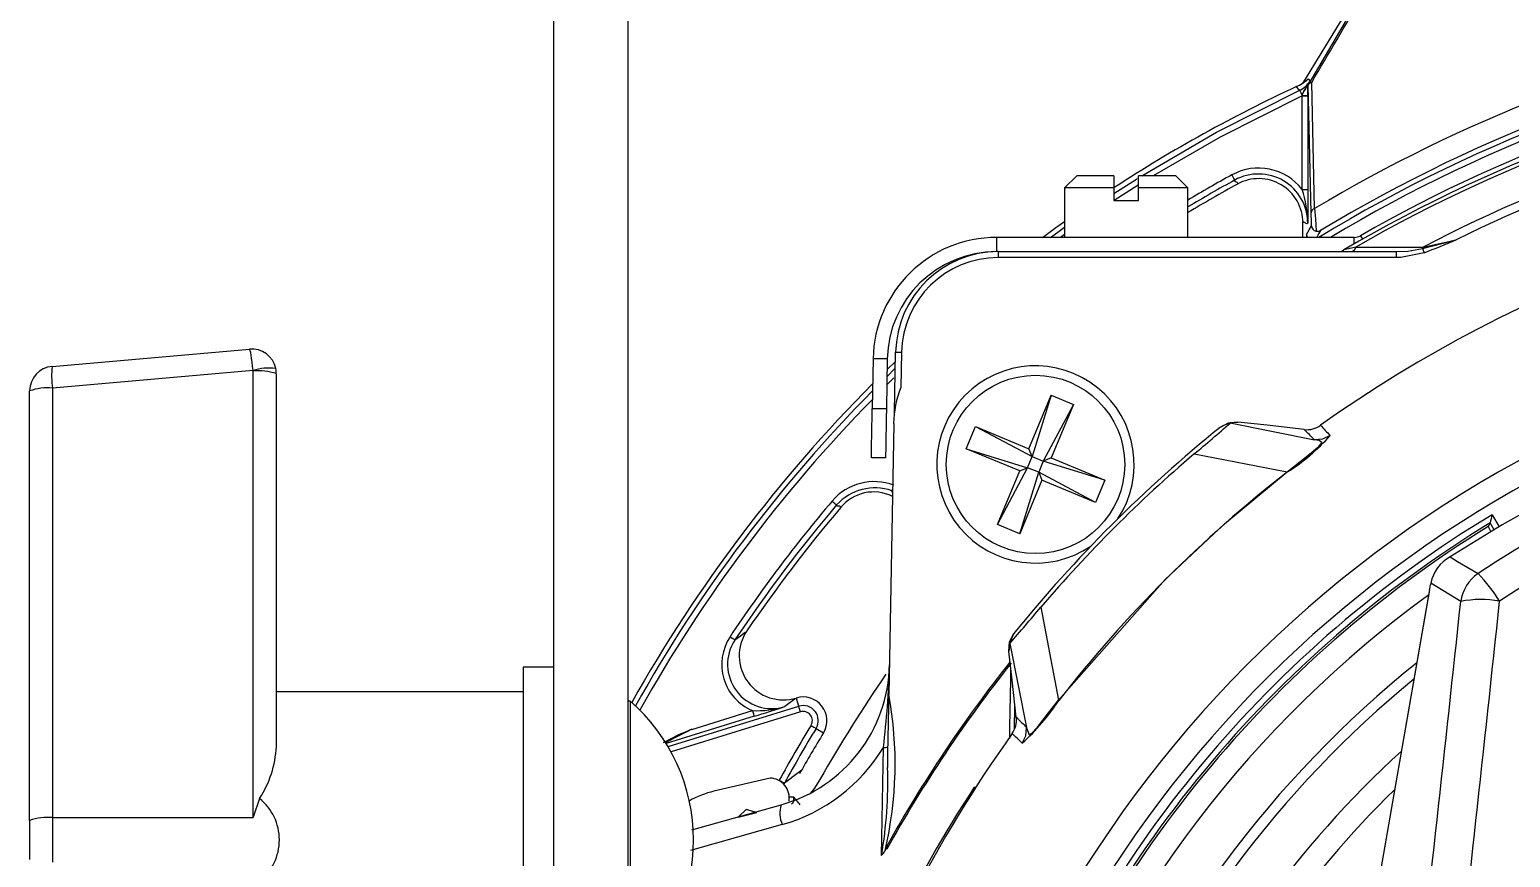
# Model space of a CAD drawing. Extents: x 6 to 134, y 1 to 99.
# Drawn here: x 123.631 to 127.382, y 46.921 to 49.02 of the extents above; entities that cross this region are included whole.
import ezdxf

# ---------------------------------------------------------------- set-up
doc = ezdxf.new("R2010")
doc.units = 0
doc.header["$MEASUREMENT"] = 0
doc.layers.add('OBJECT', color=7, linetype='CONTINUOUS')

msp = doc.modelspace()

# ---------------------------------------------------------------- linework, layer by layer
at = {"layer": 'OBJECT'}
for p, q in [((124.9586, 44.4969), (124.9586, 53.4695)), ((125.1466, 46.6531), (125.1466, 53.4695)), ((126.8562, 48.8829), (127.1222, 49.3222)), ((126.8697, 48.8791), (126.8688, 48.8794)), ((126.8693, 48.8945), (126.8743, 48.889)), ((126.8773, 48.5554), (126.8697, 48.8791)), ((126.8859, 48.5662), (126.8787, 48.8859)), ((126.854, 48.8518), (126.8543, 48.8526)), ((126.854, 48.8518), (126.869, 48.8518)), ((126.854, 48.6147), (126.854, 48.8518)), ((126.8543, 48.8526), (126.8568, 48.8596)), ((126.869, 48.8532), (126.869, 48.8518)), ((126.869, 48.8518), (126.869, 48.6147)), ((126.2834, 48.6492), (126.2524, 48.6182)), ((126.2524, 48.6182), (126.2524, 48.4929)), ((126.3776, 48.6182), (126.2524, 48.6182)), ((126.3776, 48.6492), (126.2834, 48.6492)), ((126.3776, 48.6492), (126.3776, 48.6182)), ((126.3776, 48.6182), (126.3776, 48.5867)), ((126.439, 48.6257), (126.3783, 48.5867)), ((126.5339, 48.6492), (126.4396, 48.6492)), ((126.4396, 48.6182), (126.4396, 48.6492)), ((126.4396, 48.5867), (126.4396, 48.6182)), ((126.5649, 48.6182), (126.4396, 48.6182)), ((126.5649, 48.6182), (126.5339, 48.6492)), ((126.5649, 48.4929), (126.5649, 48.6182)), ((126.3776, 48.5867), (126.4396, 48.5867)), ((126.854, 48.6147), (126.869, 48.6147)), ((126.8562, 48.4929), (126.8562, 48.5298)), ((126.0803, 48.4929), (126.0803, 48.4569)), ((126.9859, 48.4929), (126.0803, 48.4929)), ((126.2524, 48.5001), (126.2424, 48.4929)), ((126.9859, 48.4761), (126.9859, 48.4929)), ((127.0018, 48.4972), (127.0069, 48.4881)), ((126.0844, 48.4569), (126.0803, 48.4569)), ((126.0844, 48.4569), (126.0844, 48.4419)), ((126.0844, 48.4569), (127.0925, 48.4569)), ((127.0925, 48.4419), (126.0844, 48.4419)), ((127.0925, 48.4569), (127.0925, 48.4419)), ((123.6877, 48.1661), (124.1877, 48.2098)), ((125.7673, 48.1854), (125.7651, 48.0595)), ((125.8033, 48.1848), (125.7673, 48.1854)), ((125.8033, 48.1848), (125.8011, 48.0589)), ((125.8029, 48.1581), (125.8237, 48.1783)), ((125.8213, 48.0481), (125.8244, 48.2022)), ((125.8394, 48.2019), (125.8376, 48.1124)), ((124.1966, 48.1553), (123.6888, 48.1109)), ((124.1968, 47.0222), (124.1968, 48.1538)), ((124.2556, 48.1475), (124.2556, 47.2021)), ((125.8199, 48.1366), (125.8022, 48.1191)), ((125.8026, 48.1406), (125.8228, 48.1603)), ((123.6306, 47.0152), (123.6306, 48.1038)), ((123.6888, 48.1109), (123.6888, 47.0222)), ((126.1622, 47.9573), (126.2185, 48.0931)), ((126.2185, 48.0931), (126.1705, 47.9373)), ((126.2185, 48.0931), (126.2749, 48.0697)), ((125.7651, 48.0595), (125.8011, 48.0589)), ((126.2749, 48.0697), (126.1986, 47.9257)), ((126.2749, 48.0697), (126.2186, 47.9339)), ((125.8195, 48.0215), (125.8075, 47.3334)), ((126.6917, 48.025), (126.6723, 48.0225)), ((126.6723, 48.0225), (126.8854, 47.98)), ((126.0031, 47.9572), (126.0264, 48.0136)), ((126.0264, 48.0136), (126.1622, 47.9573)), ((126.0264, 48.0136), (126.1705, 47.9373)), ((126.8854, 47.98), (126.8854, 47.98)), ((126.1388, 47.9009), (126.0031, 47.9572)), ((126.0031, 47.9572), (126.1588, 47.9092)), ((126.1705, 47.9373), (126.1622, 47.9573)), ((126.5808, 47.9442), (126.8164, 47.8989)), ((125.799, 47.9339), (125.763, 47.9346)), ((126.0825, 47.7651), (126.1588, 47.9092)), ((126.1388, 47.9009), (126.1588, 47.9092)), ((126.1588, 47.9092), (126.1705, 47.9373)), ((126.1869, 47.8975), (126.1588, 47.9092)), ((126.1705, 47.9373), (126.1986, 47.9257)), ((126.1986, 47.9257), (126.1869, 47.8975)), ((126.2186, 47.9339), (126.1986, 47.9257)), ((126.3543, 47.8776), (126.1986, 47.9257)), ((126.2186, 47.9339), (126.3543, 47.8776)), ((126.0825, 47.7651), (126.1388, 47.9009)), ((126.1389, 47.7418), (126.1869, 47.8975)), ((126.1952, 47.8776), (126.1389, 47.7418)), ((126.1869, 47.8975), (126.1952, 47.8776)), ((126.331, 47.8213), (126.1869, 47.8975)), ((126.331, 47.8213), (126.1952, 47.8776)), ((126.3543, 47.8776), (126.331, 47.8213)), ((125.8147, 47.8507), (125.8165, 47.8501)), ((127.3355, 47.7901), (127.3532, 47.7594)), ((126.1389, 47.7418), (126.0825, 47.7651)), ((127.3302, 47.7693), (127.3302, 47.7693)), ((127.3404, 47.7515), (127.3302, 47.7693)), ((127.1801, 47.6167), (127.1794, 47.6123)), ((127.2559, 47.57), (127.1801, 47.6167)), ((127.1772, 47.6001), (126.991, 46.5343)), ((127.1772, 47.5996), (126.991, 46.5338)), ((127.1772, 47.6001), (127.1772, 47.5996)), ((126.1919, 47.5553), (126.2372, 47.3197)), ((126.1137, 47.4638), (126.1111, 47.4444)), ((126.1137, 47.4638), (126.1561, 47.2507)), ((126.1136, 47.416), (126.1137, 47.4212)), ((126.1143, 47.416), (126.1136, 47.416)), ((124.9586, 47.4033), (124.8806, 47.4033)), ((124.8806, 47.4033), (124.8806, 46.5283)), ((124.8806, 47.3408), (124.2556, 47.3408)), ((125.1516, 47.3178), (125.1466, 47.3178)), ((125.1516, 47.3178), (125.1516, 46.6138)), ((125.2479, 47.2024), (125.579, 47.3045)), ((125.579, 47.3045), (125.5731, 47.3238)), ((126.1257, 47.246), (126.1267, 47.3073)), ((125.4662, 47.2791), (125.2431, 47.2104)), ((125.5835, 47.2901), (125.2555, 47.1891)), ((125.3079, 47.246), (125.4617, 47.2935)), ((125.6229, 47.2481), (125.6415, 47.2368)), ((126.1561, 47.2507), (126.1561, 47.2507)), ((125.7888, 46.9264), (125.7934, 47.2001)), ((125.5065, 47.1226), (125.3642, 47.089)), ((125.5428, 47.11), (125.5412, 47.1058)), ((126.0238, 47.0995), (126.0277, 47.0995)), ((125.3081, 46.9915), (125.5349, 47.055)), ((125.4461, 47.043), (125.4269, 47.0248)), ((125.4489, 47.0421), (125.4441, 47.041)), ((125.4682, 47.0363), (125.4461, 47.043)), ((125.5541, 47.0753), (125.5657, 47.0751)), ((123.6306, 47.0152), (123.6306, 46.9163)), ((123.6888, 47.0222), (124.1968, 47.0222)), ((125.4257, 47.0237), (125.4731, 47.0349)), ((125.8019, 46.9502), (125.8019, 46.9461)), ((125.8019, 46.9502), (125.8019, 46.9422)), ((125.8019, 46.9461), (125.8019, 46.9422))]:
    msp.add_line(p, q, dxfattribs=at)
at = {"layer": 'OBJECT', "flags": 128}
for points in [[(126.871, 48.881), (127.0006, 49.1022), (127.126, 49.3169)], [(126.4481, 48.6492), (126.6377, 48.7596), (126.8482, 48.8657)], [(126.854, 48.8518), (126.6466, 48.7474), (126.4766, 48.6492)], [(126.8482, 48.8657), (126.8469, 48.8671), (126.8411, 48.8736), (126.8397, 48.8752)], [(126.8482, 48.8657), (126.8484, 48.8654), (126.8487, 48.8646), (126.8493, 48.8634), (126.85, 48.8618), (126.8509, 48.8598), (126.852, 48.8576), (126.8531, 48.8552), (126.8543, 48.8526)], [(126.3776, 48.6042), (126.4344, 48.6406), (126.4364, 48.6418)], [(126.6902, 48.628), (126.6911, 48.6307), (126.69, 48.6322), (126.6873, 48.6333), (126.6844, 48.6344), (126.683, 48.6357), (126.6833, 48.6382)], [(126.869, 48.6147), (126.8689, 48.5841), (126.8685, 48.5291), (126.8685, 48.5287)], [(126.8778, 48.5226), (126.8778, 48.5305), (126.8773, 48.5554)], [(126.8859, 48.5662), (126.8878, 48.5388), (126.8896, 48.5097), (126.8897, 48.5088)], [(126.1962, 48.4929), (126.2303, 48.5178), (126.2524, 48.5336)], [(126.2169, 48.4929), (126.2389, 48.5089), (126.2524, 48.5185)], [(126.8685, 48.5287), (126.866, 48.5273), (126.8638, 48.5285), (126.8609, 48.5311), (126.8586, 48.5319), (126.8562, 48.5298)], [(126.8654, 48.5005), (126.8717, 48.5117), (126.8778, 48.5226)], [(126.8654, 48.5005), (126.8659, 48.4965), (126.8674, 48.4929)], [(126.9904, 48.4685), (127.0441, 48.4684), (127.1607, 48.4681)], [(127.1593, 48.4647), (127.2117, 48.4783), (127.24, 48.4858), (127.2419, 48.4863), (127.2437, 48.4868), (127.2443, 48.4869)], [(127.1607, 48.4681), (127.2334, 48.4845), (127.2443, 48.4869)], [(127.0925, 48.4569), (127.1222, 48.4583), (127.1593, 48.4647)], [(127.1635, 48.4536), (127.1041, 48.4422), (127.0925, 48.4419)], [(127.1593, 48.4647), (127.1597, 48.4637), (127.1602, 48.4625), (127.1607, 48.4612), (127.1612, 48.4598), (127.1617, 48.4583), (127.1623, 48.4568), (127.1629, 48.4552), (127.1635, 48.4536)], [(125.8244, 48.2022), (125.8247, 48.2022), (125.8256, 48.2022), (125.827, 48.2021), (125.8288, 48.2021), (125.8311, 48.2021), (125.8337, 48.202), (125.8365, 48.2019), (125.8394, 48.2019)], [(125.763, 47.9346), (125.763, 47.937), (125.7631, 47.9441), (125.7633, 47.9556), (125.7636, 47.9712), (125.7639, 47.9901), (125.7643, 48.0117), (125.7647, 48.0352), (125.7651, 48.0595)], [(125.8011, 48.0589), (125.8007, 48.0345), (125.8003, 48.0111), (125.7999, 47.9895), (125.7996, 47.9705), (125.7993, 47.955), (125.7991, 47.9434), (125.799, 47.9363), (125.799, 47.9339)], [(126.6472, 48.0121), (126.6681, 48.023), (126.6917, 48.025)], [(126.8594, 48.0059), (126.7655, 48.0166), (126.6917, 48.025)], [(126.8164, 47.8989), (126.8164, 47.8989), (126.8488, 47.9242), (126.8769, 47.9466), (126.8943, 47.9612), (126.8964, 47.9632), (126.9038, 47.9726), (126.9037, 47.9733), (126.8972, 47.9777), (126.8854, 47.98), (126.8854, 47.98)], [(126.9251, 47.9909), (126.9062, 47.9819), (126.8854, 47.98)], [(126.2372, 47.3197), (126.2372, 47.3197), (126.5075, 47.6261), (126.6577, 47.7673), (126.8164, 47.8989), (126.8164, 47.8989)], [(125.8166, 47.8556), (125.8163, 47.8549), (125.8156, 47.8532), (125.8151, 47.8519), (125.8148, 47.851), (125.8147, 47.8507)], [(125.8164, 47.8467), (125.8157, 47.8481), (125.8147, 47.8507)], [(127.4956, 47.8395), (127.3609, 47.7642), (127.2295, 47.6829)], [(125.6636, 47.8245), (125.6679, 47.8209), (125.6716, 47.8177), (125.6741, 47.8156), (125.675, 47.8148)], [(125.685, 47.8076), (125.6847, 47.8103), (125.6832, 47.8114), (125.6805, 47.8117), (125.6776, 47.8119), (125.6758, 47.8127), (125.675, 47.8148)], [(127.2295, 47.6829), (127.2482, 47.6718), (127.2999, 47.6408)], [(125.4175, 47.4725), (125.4316, 47.4832), (125.4437, 47.4924)], [(125.405, 47.4808), (125.4074, 47.4792), (125.4097, 47.4776), (125.4119, 47.4762), (125.4138, 47.475), (125.4153, 47.4739), (125.4165, 47.4732), (125.4172, 47.4727), (125.4175, 47.4725)], [(126.1111, 47.4444), (126.1131, 47.468), (126.124, 47.4889)], [(126.1302, 47.2767), (126.1195, 47.3706), (126.1111, 47.4444)], [(126.1144, 47.4154), (126.114, 47.4157), (126.1136, 47.416)], [(126.1135, 47.2229), (126.114, 47.2525), (126.116, 47.3711), (126.1164, 47.3978)], [(125.5695, 47.3227), (125.5576, 47.3139), (125.5438, 47.3036)], [(125.5835, 47.2901), (125.5826, 47.2929), (125.5818, 47.2956), (125.581, 47.298), (125.5804, 47.3002), (125.5798, 47.302), (125.5794, 47.3033), (125.5791, 47.3041), (125.579, 47.3045)], [(125.8042, 47.1489), (125.8043, 47.1505), (125.8048, 47.1838), (125.8069, 47.3034), (125.8075, 47.3334)], [(126.1561, 47.2507), (126.1561, 47.2507), (126.1563, 47.2501), (126.1628, 47.2324), (126.1703, 47.2369), (126.1729, 47.2396), (126.1864, 47.2553), (126.1898, 47.2595), (126.212, 47.2875), (126.2372, 47.3197), (126.2372, 47.3197)], [(125.4617, 47.2935), (125.4626, 47.2907), (125.4634, 47.288), (125.4642, 47.2856), (125.4648, 47.2834), (125.4654, 47.2816), (125.4658, 47.2803), (125.4661, 47.2794), (125.4662, 47.2791)], [(125.6101, 47.2559), (125.6126, 47.2544), (125.6149, 47.253), (125.6171, 47.2516), (125.6191, 47.2505), (125.6207, 47.2495), (125.6219, 47.2488), (125.6226, 47.2483), (125.6229, 47.2481)], [(126.1452, 47.211), (126.1542, 47.2299), (126.1561, 47.2507)], [(125.5297, 47.1172), (125.5323, 47.1158), (125.5347, 47.1145), (125.5369, 47.1132), (125.5389, 47.1121), (125.5406, 47.1112), (125.5418, 47.1106), (125.5426, 47.1101), (125.5428, 47.11)], [(125.5428, 47.11), (125.5773, 47.1363), (125.5865, 47.1433)], [(125.6326, 47.1185), (125.6187, 47.0968), (125.6088, 47.0838)], [(124.213, 47.0705), (124.1971, 47.0231), (124.1968, 47.0222)], [(125.5373, 47.0045), (125.424, 46.9725), (125.3049, 46.939)]]:
    msp.add_lwpolyline(points, dxfattribs=at)
at = {"layer": 'OBJECT'}
msp.add_circle((126.1787, 47.9174), 0.226, dxfattribs=at)
for centre, radius, start, end in [((-70.5682, 165.0665), 229.0921, 329.526847, 329.652922), ((128.8467, 45.2894), 3.8186, 101.4598, 120.8968), ((128.8467, 45.2894), 3.7503, 99.2082, 121.3276), ((128.8467, 45.2894), 3.7631, 99.2281, 121.1334), ((128.8467, 45.2894), 3.7353, 99.1849, 120.9476), ((128.8466, 45.2495), 3.7247, 99.0072, 120.4312), ((128.8466, 45.2495), 3.7159, 98.993, 119.9693), ((128.8461, 45.2769), 3.711, 99.0877, 119.8014), ((126.787, 48.9884), 0.1249, 294.9812, 311.2408), ((126.8229, 48.9201), 0.06, 294.9234, 328.8091), ((120.2905, 52.7926), 7.654, 329.07979, 329.33576), ((127.1871, 48.6718), 0.38, 146.8941, 150.3802), ((125.3109, 48.8539), 1.5581, 359.9734, 0.9346), ((126.8581, 48.8884), 0.0149, 321.1879, 330.1978), ((126.8811, 48.8736), 0.0125, 100.8526, 143.747), ((128.4207, 45.4814), 3.744, 114.9783, 123.0625), ((126.8577, 48.9509), 0.0983, 267.9736, 276.5731), ((128.8466, 45.2495), 3.6335, 98.8562, 117.646), ((128.8466, 45.2495), 3.6122, 98.82, 116.3325), ((126.7436, 48.5287), 0.1399, 37.8792, 118.8367), ((126.7436, 48.5287), 0.1249, 359.9904, 118.8368), ((128.4207, 45.4814), 3.6183, 118.8272, 120.8576), ((128.4207, 45.4814), 3.6033, 118.8271, 121.0002), ((128.4207, 45.4814), 3.591, 118.8087, 121.118), ((138.0827, 54.9303), 13.0206, 208.83146, 208.89745), ((126.7442, 48.5299), 0.112, 359.9891, 118.8196), ((128.8466, 45.2895), 3.35, 93.5142, 125.5044), ((126.5876, 48.5256), 0.2809, 0.6446, 18.4894), ((126.8896, 48.5544), 0.0123, 107.6992, 175.6326), ((126.8928, 48.5234), 0.015, 182.9721, 257.9742), ((126.8932, 48.5236), 0.0153, 256.809, 301.0805), ((133.9634, 44.5417), 8.1012, 150.66522, 150.80809), ((126.0803, 48.1799), 0.313, 90, 179), ((126.9169, 48.4946), 0.0519, 173.5222, 181.8659), ((126.8772, 48.4997), 0.0117, 188.3804, 203.8932), ((130.2126, 35.3524), 13.5061, 103.80247, 103.93503), ((126.9763, 48.4708), 0.0143, 284.196, 351.0933), ((126.9859, 48.5249), 0.032, 270, 299.8014), ((127.1283, 48.479), 0.0341, 335.274, 341.4684), ((123.5141, 57.4104), 9.6717, 292.16839, 292.68593), ((126.0803, 48.1799), 0.277, 90, 179), ((126.0844, 48.1969), 0.26, 90, 178.8389), ((126.0844, 48.1969), 0.245, 90, 178.8389), ((126.9449, 48.4869), 0.03, 270, 300.4312), ((128.8466, 45.2895), 3.0068, 93.8025, 160.2009), ((124.1931, 48.1475), 0.0625, 11.81, 95), ((128.8466, 45.2895), 2.9472, 93.9337, 159.5632), ((123.6931, 48.1038), 0.0625, 95, 180), ((123.9088, 48.1428), 0.2224, 173.9958, 188.2604), ((126.1787, 47.9174), 0.25, 326.7199, 304.1456), ((124.2358, 48.0391), 0.1227, 81.35, 108.6503), ((124.1893, 48.1538), 0.0075, 0, 11.81), ((124.212, 48.0164), 0.1382, 71.6167, 96.3313), ((124.1931, 48.1475), 0.0625, 0, 11.81), ((123.6751, 47.9802), 0.1313, 84.0377, 109.8053), ((128.4207, 45.4814), 3.744, 135.153, 150.6937), ((128.4207, 45.4814), 3.7317, 135.3496, 150.7372), ((126.0794, 48.0169), 0.26, 158.4466, 179), ((128.8461, 45.3377), 2.774, 56.1246, 123.8754), ((128.4207, 45.4814), 3.7167, 135.5925, 150.7983), ((123.6694, 51.4396), 4.5491, 309.7923, 311.3083), ((126.7274, 47.8532), 0.178, 108.045, 116.7906), ((126.8662, 48.0655), 0.06, 263.4816, 305.5044), ((127.6453, 48.6884), 1.0026, 222.068, 224.0813), ((128.8461, 45.3656), 2.6625, 55.9271, 124.0729), ((128.8466, 45.2895), 3.5, 128.9328, 141.0672), ((126.5494, 48.3208), 0.5, 302.3342, 318.71), ((123.9811, 45.084), 4.1015, 44.9173, 45.4303), ((128.8466, 45.2895), 3.4902, 130.4808, 139.5192), ((125.7702, 47.734), 0.1399, 69.1366, 139.6464), ((128.8469, 45.2893), 3.3058, 127.8845, 142.1154), ((126.9451, 47.9993), 0.1632, 217.9287, 218.1798), ((125.7719, 47.7275), 0.1304, 70.8182, 137.9679), ((125.7685, 47.7407), 0.107, 63.5181, 141.2775), ((128.4207, 45.4814), 3.6183, 139.6405, 146.4564), ((128.4207, 45.4814), 3.6033, 139.6404, 146.4564), ((128.4207, 45.4814), 3.591, 139.6249, 145.8872), ((128.8466, 45.2895), 2.9217, 121.1451, 159.3669), ((134.4312, 45.9634), 7.327, 165.56348, 165.73122), ((128.8466, 45.2895), 2.901, 121.6184, 159.7287), ((128.8466, 45.2895), 2.9067, 121.4467, 159.3669), ((127.4341, 47.8048), 0.1174, 202.5145, 209.8104), ((127.2758, 47.5969), 0.0977, 118.2945, 168.3217), ((127.3559, 47.557), 0.1008, 123.7444, 172.59), ((127.021, 47.3666), 0.3911, 31.5029, 44.5078), ((128.8466, 45.2895), 2.841, 126.047, 159.2386), ((127.3078, 47.3208), 0.2545, 79.4394, 101.7592), ((122.8251, 50.3567), 4.3799, 318.6623, 320.2369), ((125.5402, 47.4325), 0.112, 145.8471, 286.9333), ((125.5108, 47.4106), 0.1269, 146.4172, 247.2846), ((125.5107, 47.4105), 0.1119, 146.4024, 287.183), ((126.2846, 47.408), 0.1798, 153.2533, 161.9111), ((128.8466, 45.2495), 3.4875, 141.5952, 150.8142), ((125.4338, 47.4161), 0.375, 285.6334, 359), ((128.8466, 45.2895), 3.698, 145.4709, 150.3577), ((123.6142, 47.4651), 2.1953, 353.0668, 358.5501), ((128.8466, 45.2495), 3.4836, 141.5952, 150.9287), ((128.8466, 45.2895), 2.7223, 128.6961, 158.2371), ((128.8466, 45.2895), 2.6951, 129.3545, 157.3213), ((124.8473, 46.9658), 0.4653, 310.8426, 49.1574), ((125.4726, 47.543), 0.2498, 267.5131, 286.5729), ((122.3882, 57.182), 10.3702, 287.26608, 287.71596), ((125.5903, 47.268), 0.06, 328.7016, 106.8931), ((125.5903, 47.268), 0.0382, 328.7016, 107.129), ((124.858, 47.1594), 0.9652, 346.7772, 10.384), ((125.7716, 47.6241), 0.557, 312.1326, 326.8233), ((126.3335, 47.4424), 0.1559, 231.8514, 232.1141), ((125.5903, 47.268), 0.0232, 328.7016, 107.129), ((126.0706, 47.2699), 0.06, 324.4956, 6.5184), ((129.1555, 50.2578), 4.2472, 224.5789, 225.0742), ((125.5287, 46.6883), 0.5999, 111.5984, 119.2893), ((128.8458, 45.2887), 3.7868, 148.7016, 151.1275), ((128.8458, 45.2887), 3.7718, 148.7016, 151.1275), ((128.8458, 45.2887), 3.75, 148.7016, 150.539), ((128.8466, 45.2895), 3.35, 144.4956, 161.4994), ((125.483, 46.5286), 0.9509, 45.864, 47.9867), ((123.9887, 47.2159), 0.2673, 327.0404, 357.0413), ((125.4181, 47.426), 0.438, 285.7928, 328.9629), ((125.7962, 47.2209), 0.021, 262.4352, 295.289), ((128.8466, 45.2895), 2.5781, 132.4736, 156.1759), ((125.5042, 47.0716), 0.051, 351.2312, 87.4088), ((124.6622, 47.1164), 1.1425, 350.4267, 1.6289), ((125.4216, 46.8457), 0.25, 103.26, 118.6081), ((128.8466, 45.2495), 3.375, 146.7599, 160.9984), ((128.8466, 45.2895), 2.5186, 134.2685, 155.8244), ((124.1294, 46.9658), 0.134, 308.5726, 51.4274), ((125.6013, 47.0329), 0.07, 161.5948, 203.9582), ((125.552, 47.0689), 0.015, 307.0826, 24.3124), ((125.0467, 46.6222), 0.6888, 38.8816, 41.1073), ((123.6751, 46.8916), 0.1313, 84.0377, 109.8053), ((125.7621, 46.9553), 0.0393, 312.8115, 334.9176), ((128.8466, 45.2495), 3.4856, 150.8724, 151.0138)]:
    msp.add_arc(centre, radius, start, end, dxfattribs=at)
for centre, major_axis, ratio, start_param, end_param in [((124.1931, 48.1475), (-0.0054, 0.0623), 0.067136, 4.831246, 6.283185), ((131.9172, 47.0623), (4.6065, 2.6595), 0.745432, 2.319076, 2.32127), ((127.1432, 47.7969), (0.0636, 0.5099), 0.121842, 4.33034, 4.357389), ((124.8587, 45.3021), (2.1536, 17.275), 0.121842, 4.794773, 4.859221), ((124.9572, 45.29), (2.1532, 17.375), 0.121162, 4.794599, 4.859047), ((125.3094, 47.2465), (0.0795, 0.0402), 0.003062, 1.588718, 2.639761), ((123.6931, 46.9658), (0, 0.5), 0.008776, 1.457627, 1.683965)]:
    msp.add_ellipse(centre, major_axis=major_axis, ratio=ratio, start_param=start_param, end_param=end_param, dxfattribs=at)

doc.saveas('drawing.dxf')
